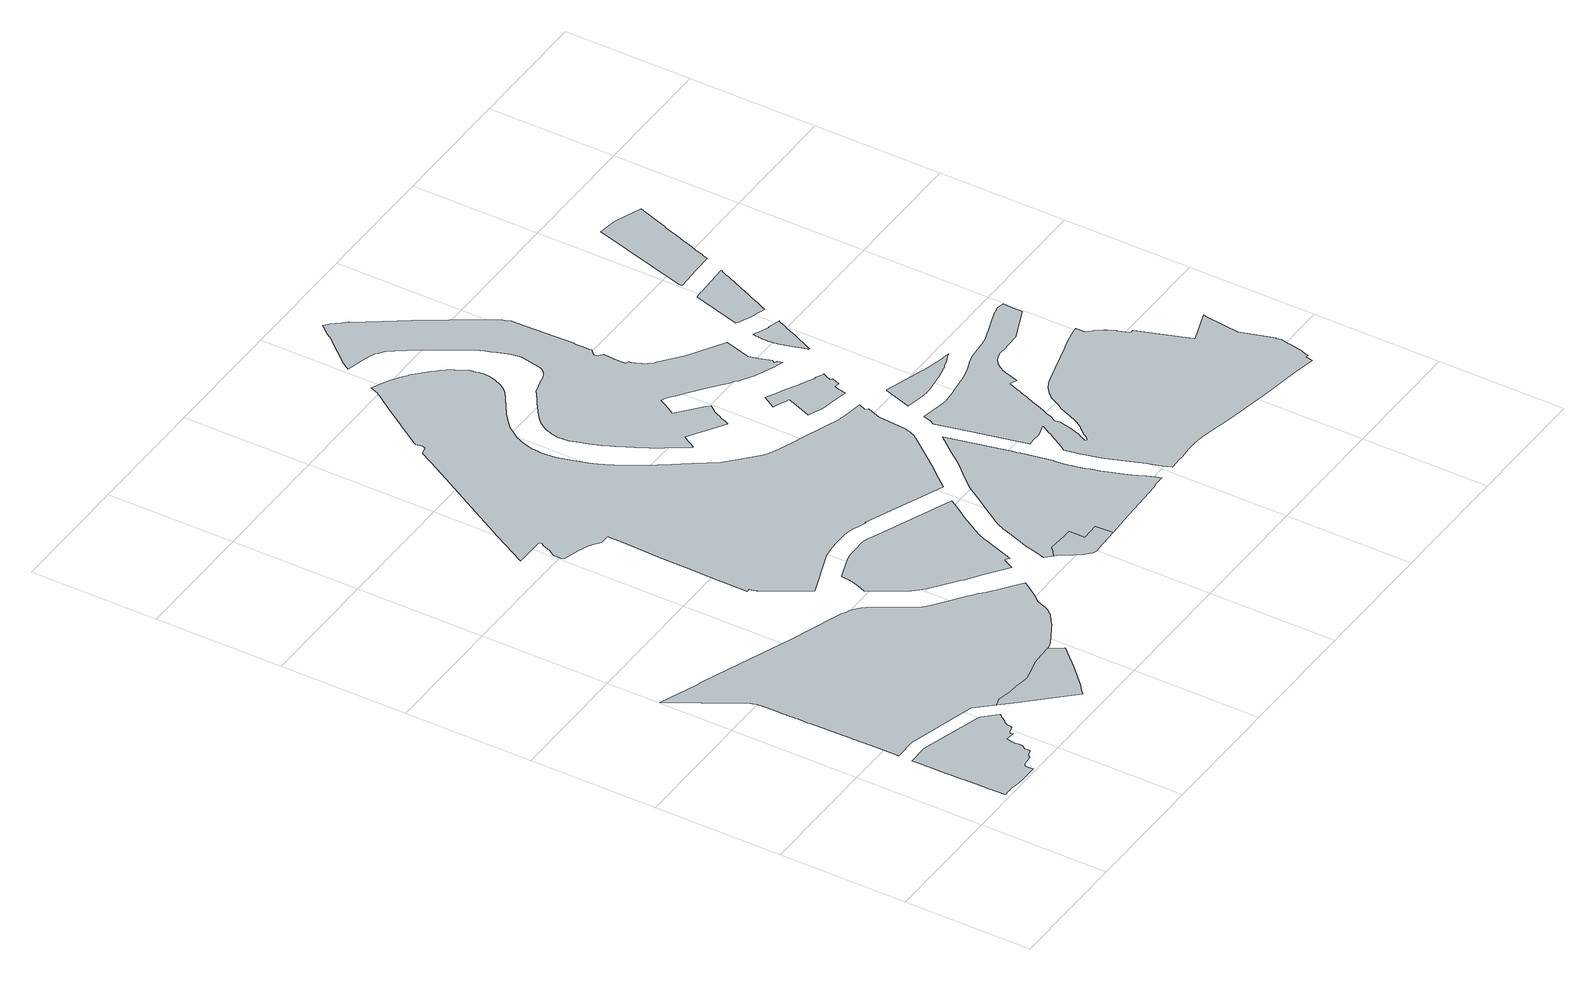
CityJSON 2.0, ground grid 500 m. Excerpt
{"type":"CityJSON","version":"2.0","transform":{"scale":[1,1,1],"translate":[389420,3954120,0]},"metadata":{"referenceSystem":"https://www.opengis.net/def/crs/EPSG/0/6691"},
"CityObjects":{
"object1":{"type":"GenericCityObject","attributes":{"class":"25","urbanPlanType":"21","prefecture":"13","city":"13100"},"geometry":[{"type":"MultiSurface","lod":"0","boundaries":[[[0,1,2,3,4,5,6,7,8,9,10,11,12,13,14,15,16,17,18,19,20,21,22,23,24,25,26,27,28,29,30,31,32,33,34,35,36,37,38,39,40,41,42,43,44,45,46,47,48,49,50,51,52,53,54,55,56,57,58,59,60,61,62,63,64,65,66,67,68,69,70,71,72,73,74,75,76,77,78,79,80,81,82,83]]]}]},
"object2":{"type":"GenericCityObject","attributes":{"class":"25","urbanPlanType":"21","prefecture":"13","city":"13100"},"geometry":[{"type":"MultiSurface","lod":"0","boundaries":[[[84,85,86,87,88,89,90,91,92,93,94,95,96,97,98,99,100,101,102,103,104,105,106]]]}]},
"object3":{"type":"GenericCityObject","attributes":{"class":"25","urbanPlanType":"21","prefecture":"13","city":"13100"},"geometry":[{"type":"MultiSurface","lod":"0","boundaries":[[[107,108,109,110,111,112,113,114,115,116,117,118,119,120,121,122,123,124,125,126,127,128,129,130,131,132,133,134,135,136,137,138,139,140,141,142,143,144,145,146,147,148,149,150,151,152,153,154,155,156,157,158,159,160,161,162,163,164,165,166,167,168,169,170,171,172,173,174,175,176,177,178,179,180,181,182,183,184,185,186,187,188,189,190,191,192,193,194,195,196,197,198,199,106,105,104,103,102,101,100,99,98,97,96,95,94,93,92,200,201,202,203,204,205,206,207,208,209,210,211,212,213,214,215,216,217,218,219]]]}]},
"object4":{"type":"GenericCityObject","attributes":{"class":"25","urbanPlanType":"21","prefecture":"13","city":"13100"},"geometry":[{"type":"MultiSurface","lod":"0","boundaries":[[[220,221,222,223,224,225,226,227,228,229,230,231,232,233,234,235,236,237,238,239,240,241,242,243,244,245,246,247,248,249,250,251,252,253,254,255,256,257,258,259,260,261,262,263,264,265,266,267,268,269,270,271,272,273,274,275,276,277,278,279,280,281,282,283,284,285,286,287,288,289,290,291,292,293,294]]]}]},
"object5":{"type":"GenericCityObject","attributes":{"class":"25","urbanPlanType":"21","prefecture":"13","city":"13100"},"geometry":[{"type":"MultiSurface","lod":"0","boundaries":[[[295,296,297,298,299,300,301,302,303,304,305,306,307,308,309,310,311,312,313,314,315,316,317,318,319,320,321,322,323,324,325,326,327,328,329,330,331,332,333]]]}]},
"object6":{"type":"GenericCityObject","attributes":{"class":"25","urbanPlanType":"21","prefecture":"13","city":"13100"},"geometry":[{"type":"MultiSurface","lod":"0","boundaries":[[[334,335,336,337,338,339,340,341,342,343,344,345,346,347,348,349,350,351,352,353,354,355,356,357,358,359,360,361,362,363,364,365,366,367,368,369,370,371,372,373,374,375,376,377,378,379,380,381,382,383,384,385,386,387,388,389,390,391,392,393,394,395,396,397,398,399,400,401,402,403,404,405,406,407,408,409,410,411,412,413,414,415,416,417,418,419,420,421,422,423,424,425,426,427,428,429,430,431,432,433,434,435,436,437,438,439,440,441,442,443,444,445,446,447,448,449,450,451,452,453,454,455,456,457,458,459,460,461,462,463,464,465,466,467,468,469,470,471,472,473,474,475,476,477,478,479,480,481,482,483,484,485,486,487,488,489,490,491,492,493,494,495,496,497,498,499,500,501,502,503,504,505,506,507,508,509,510,511,512,513,514,515,516,517,518,519,520,521,522,523,524,525,526,527,528,529,530,531,532,533,534,535,536,537,538,539,540,541,542,543,544,545,546,547,548,549,550,551,552,553,554,555,556,557,558,559,560,561,562,563,564,565,566,567,568,569,570,571,572,573,574,575,576,577,578,579,580,581,582,583,584,585,586,587,588,589,590,591,592,593,594,595,596,597,598,599,600,601,602,603,604,605,606,607,608,609,610,611,612,613,614,615,616,617,618,619,620,621,622,623,624,625,626,627,628,629,630,631,632,633,634,635,636,637,638,639,640,641,642,643,644,645,646,647,648,649,650,651,652,653,654,655,656,657,658,659,660,661,662,663]]]}]},
"object7":{"type":"GenericCityObject","attributes":{"class":"25","urbanPlanType":"21","prefecture":"13","city":"13100"},"geometry":[{"type":"MultiSurface","lod":"0","boundaries":[[[664,665,666,667,668,669,670,671,672,673,674,675,676,677,678,679,680,681,682,683,684,685,686,687,688,689,690,691,692,693,694,695,696,697,698,699,700,701,702,703,704,705,706,707,708,709,710,711,712,713,714,715,716,717,718,719,720,721,722,723,724,725,726,727,728,302,301,300,299,298,297,296,295,333]]]}]},
"object8":{"type":"GenericCityObject","attributes":{"class":"25","urbanPlanType":"21","prefecture":"13","city":"13100"},"geometry":[{"type":"MultiSurface","lod":"0","boundaries":[[[729,730,731,732,733,734,735,736,737,738,739,740,741,742,743,744,745,746,747,748,749,750,751,752,753,754,755,756,757,758,759,760,761,762,763,764,765,766,767,768,769,770,771,772,773,774,775,776,777,778,779,780,781,782,783,784,785,786,787,788,789,790,791,792,793,794,795,796,797,798,799,800,801,802,803,804,805,806,807,808,809,810,811,812,813,814,815,816,817,818,819,820,821,822,823,824,825,826,827,828,829,830,831,832,833,834,835,836,837,838,839,840,841,842,843,844,845,846,847,848,849,850,851,852,853,854,855,856,857,858,859,860,861,862,863,864,865,866,867,868,869,870,871,872,873,874,875,876,877,878,879,880,881,882,883,884,885,886,887,888,889,890,891,892,893,894,895,896,897,898,899,900,901,902,903,904,905,906,907,908,909,910,911,912,913,914,915,916,917,918,919,920,921,922,923,924,925,926,927,928,929,930,931,932,933,934,935,936,937,938,939,940,941]]]}]},
"object9":{"type":"GenericCityObject","attributes":{"class":"25","urbanPlanType":"21","prefecture":"13","city":"13100"},"geometry":[{"type":"MultiSurface","lod":"0","boundaries":[[[942,943,944,945,946,947,948,949,950,951,952,953,954,955,956,957,958,959,960,961,962,963,964,965,966,967,968,969,970,971,972,973,974,975,976,977,978,979,980,981,982,983]]]}]},
"object10":{"type":"GenericCityObject","attributes":{"class":"25","urbanPlanType":"21","prefecture":"13","city":"13100"},"geometry":[{"type":"MultiSurface","lod":"0","boundaries":[[[984,985,986,987,988,989,990,991,992,993,994,995,996,997,998,999,1000,1001,1002,1003,1004,1005,1006,1007,1008,1009,1010,1011,1012,1013,1014,1015,1016,1017,1018,1019,1020,1021,1022,1023,1024,1025,1026]]]}]},
"object11":{"type":"GenericCityObject","attributes":{"class":"25","urbanPlanType":"21","prefecture":"13","city":"13100"},"geometry":[{"type":"MultiSurface","lod":"0","boundaries":[[[1027,1028,1029,1030,1031,1032,1033,1034,1035,1036,1037,1038,1039,1040,1041,1042,1043,1044,1045,1046,1047,1048,1049,1050,1051,1052,1053,1054,1055,1056,1057,1058,1059,1060,1061,1062,1063,1064,1065,1066,1067,1068,1069,1070,1071,1072,1073,1074,1075,1076,1077]]]}]},
"object12":{"type":"GenericCityObject","attributes":{"class":"25","urbanPlanType":"21","prefecture":"13","city":"13100"},"geometry":[{"type":"MultiSurface","lod":"0","boundaries":[[[1078,1079,1080,1081,1082,1083,1084,1085,1086,1087,1088,1089,1090,1091,1092,1093,1094,1095,1096,1097,1098,1099,1100,1101,1102,1103,1104,1105,1106,1107,1108,1109,1110,1111,1112,1113,1114,1115,1116,1117,1118,1119,1120,1121,1122,1123,1124,1125,1126,1127,1128,1129,1130,1131,1132,1133,1134,1135,1136,1137,1138,1139,1140,1141,1142,1143,1144,1145,1146,1147,1148,1149,1150,1151,1152,1153,1154,1155,1156,1157,1158,1159,1160,1161,1162,1163,1164,1165,1166,1167,1168,1169,1170,1171,1172,1173,1174,1175,1176,1177,1178,1179,1180,1181,1182,1183,1184,1185,1186,1187,1188,1189,1190,1191,1192,1193,1194,1195,1196,1197,1198,1199,1200,1201,1202,1203,1204,1205,1206,1207,1208,1209,1210,1211,1212,1213,1214,1215,1216,1217,1218,1219,1220,1221,1222,1223,1224,1225,1226,1227,1228,1229,1230,1231,1232,1233,1234,1235,1236,1237,1238,1239,1240,1241,1242,1243,1244,1245,1246,1247,1248,1249,1250,1251,1252,1253,1254,1255,1256,1257,1258,1259,1260,1261,1262,1263,1264,1265,1266,1267,1268,1269,1270,1271,1272,1273,1274,1275,1276,1277,1278,1279,1280,1281,1282,1283,1284,1285,1286,1287,1288,1289,1290,1291,1292,1293,1294,1295,1296,1297,1298,1299,1300,1301,1302,1303,1304,1305,1306,1307,1308,1309,1310,1311,1312,1313,1314,1315,1316,1317,1318,1319,1320,1321,1322,1323,1324,1325,1326,1327,1328,1329,1330,1331,1332,1333,1334,1335,1336,1337,1338,1339,1340,1341,1342,1343,1344,1345,1346,1347,1348,1349,1350,1351,1352,1353,1354,1355,1356,1357,1358,1359,1360,1361,1362,1363,1364,1365,1366,1367,1368,1369,1370,1371,1372,1373,1374,1375,1376,1377,1378,1379,1380,1381,1382,1383,1384,1385,1386,1387,1388,1389,1390,1391,1392,1393,1394,1395,1396,1397,1398,1399,1400,1401,1402,1403,1404,1405,1406,1407,1408,1409,1410,1411,1412,1413,1414,1415,1416,1417,1418,1419,1420,1421,1422,1423,1424,1425,1426,1427,1428,1429,1430,1431,1432,1433,1434,1435,1436,1437,1438,1439,1440,1441,1442,1443,1444,1445,1446,1447,1448,1449,1450,1451,1452,1453,1454,1455,1456,1457,1458,1459,1460,1461,1462,1463,1464,1465,1466,1467,1468,1469,1470,1471,1472,1473,1474,1475,1476,1477,1478,1479,1480,1481,1482,1483,1484,1485,1486,1487,1488,1489,1490,1491,1492,1493,1494,1495,1496,1497,1498,1499,1500,1501,1502,1503,1504,1505,1506,1507,1508,1509,1510,1511,1512,1513,1514,1515,1516,1517,1518,1519,1520,1521,1522,1523,1524,1525,1526,1527,1528,1529,1530,1531,1532,1533,1534,1535,1536,1537,1538,1539,1540,1541,1542,1543,1544,1545,1546,1547,1548,1549,1550,1551,1552,1553,1554,1555,1556,1557,1558,1559,1560]]]}]},
"object13":{"type":"GenericCityObject","attributes":{"class":"25","urbanPlanType":"21","prefecture":"13","city":"13100"},"geometry":[{"type":"MultiSurface","lod":"0","boundaries":[[[1561,1562,1563,1564,1565,1566,1567,1568,1569,1570,1571,1572,1573,1574,1575,1576,1577,1578,1579,1580,1581,1582,1583,1584,1585,1586,1587,1588,1589,1590,1591,1592,1593,1594,1595,1596,1597,1598,1599,1600,1601,1602,1603,1604,1605,1606]]]}]},
"object14":{"type":"GenericCityObject","attributes":{"class":"25","urbanPlanType":"21","prefecture":"13","city":"13100"},"geometry":[{"type":"MultiSurface","lod":"0","boundaries":[[[1607,1608,1609,1610,1611,1612,1613,1614,1615,1616,1617,1618,1619,1620,1621,1622,1623,1624,1625,1626,1627,1628,1629,1630,1631,1632,1633,1634,1635,1636,1637,1638,1639,1640,1641,1642,1643,1644,1645,1646,1647,1648,1649,1650]]]}]}
},
"vertices":[
[508,313,0],[497,320,0],[260,387,0],[180,386,0],[180,375,0],[180,362,0],[181,361,0],[181,358,0],[181,327,0],[182,319,0],[182,310,0],[182,267,0],[182,252,0],[182,240,0],[182,232,0],[183,218,0],[183,196,0],[183,177,0],[185,117,0],[185,116,0],[185,113,0],[185,112,0],[185,97,0],[185,82,0],[185,79,0],[187,18,0],[190,17,0],[191,17,0],[194,17,0],[198,18,0],[204,18,0],[210,18,0],[215,18,0],[219,18,0],[226,18,0],[235,17,0],[254,14,0],[255,14,0],[260,13,0],[263,13,0],[271,12,0],[283,11,0],[290,11,0],[292,11,0],[299,11,0],[312,11,0],[325,10,0],[328,10,0],[342,10,0],[358,10,0],[358,16,0],[357,34,0],[358,42,0],[360,45,0],[364,48,0],[370,49,0],[389,52,0],[406,53,0],[416,67,0],[438,71,0],[438,83,0],[438,93,0],[439,96,0],[442,100,0],[445,105,0],[448,107,0],[450,116,0],[448,126,0],[447,135,0],[447,142,0],[452,175,0],[486,169,0],[485,179,0],[486,183,0],[489,185,0],[515,192,0],[519,203,0],[519,208,0],[519,214,0],[525,227,0],[534,233,0],[544,248,0],[555,262,0],[555,263,0],
[644,248,0],[798,82,0],[817,98,0],[840,117,0],[871,148,0],[911,186,0],[985,266,0],[974,279,0],[954,315,0],[907,314,0],[864,312,0],[804,295,0],[787,292,0],[777,291,0],[769,290,0],[748,293,0],[720,298,0],[686,300,0],[673,301,0],[672,301,0],[632,310,0],[626,311,0],[595,301,0],
[1107,657,0],[1089,673,0],[1088,674,0],[1071,687,0],[1057,698,0],[983,754,0],[947,781,0],[925,798,0],[923,801,0],[907,825,0],[907,826,0],[883,863,0],[832,948,0],[829,953,0],[826,957,0],[823,961,0],[815,970,0],[813,972,0],[810,975,0],[807,978,0],[805,981,0],[802,983,0],[799,986,0],[796,988,0],[793,990,0],[790,993,0],[787,995,0],[784,997,0],[783,997,0],[781,999,0],[778,1001,0],[774,1003,0],[771,1005,0],[767,1006,0],[752,1014,0],[750,1015,0],[713,1028,0],[542,1088,0],[287,1185,0],[173,1228,0],[154,1233,0],[5,1290,0],[78,1167,0],[99,1134,0],[130,1083,0],[140,1067,0],[140,1066,0],[152,1047,0],[153,1046,0],[157,1038,0],[157,1037,0],[158,1036,0],[163,1024,0],[164,1022,0],[164,1021,0],[166,1015,0],[166,1014,0],[167,1012,0],[169,1001,0],[170,999,0],[170,997,0],[171,990,0],[170,989,0],[171,988,0],[172,928,0],[172,922,0],[172,909,0],[172,905,0],[172,884,0],[172,882,0],[173,880,0],[173,871,0],[173,868,0],[173,850,0],[174,839,0],[174,801,0],[174,797,0],[176,742,0],[177,661,0],[177,654,0],[177,650,0],[178,628,0],[178,624,0],[179,556,0],[179,550,0],[179,513,0],[180,496,0],[180,449,0],[180,440,0],[267,442,0],[515,372,0],[534,366,0],[594,301,0],[956,315,0],[983,325,0],[1048,360,0],[1071,373,0],[1075,376,0],[1096,391,0],[1110,401,0],[1117,407,0],[1118,408,0],[1125,417,0],[1133,426,0],[1137,434,0],[1140,441,0],[1145,453,0],[1156,480,0],[1166,493,0],[1177,505,0],[1181,511,0],[1209,551,0],[1222,570,0],
[1318,712,0],[1350,803,0],[1353,813,0],[1355,818,0],[1358,825,0],[1361,831,0],[1363,837,0],[1365,841,0],[1366,843,0],[1367,845,0],[1369,850,0],[1373,856,0],[1376,861,0],[1379,867,0],[1383,874,0],[1387,880,0],[1422,937,0],[1438,960,0],[1463,999,0],[1477,1020,0],[1188,1139,0],[1158,1152,0],[1151,1155,0],[1144,1157,0],[1137,1159,0],[1131,1160,0],[1124,1161,0],[1117,1162,0],[1113,1162,0],[1081,1161,0],[1044,1160,0],[1040,1160,0],[1036,1159,0],[1032,1159,0],[1029,1158,0],[1025,1158,0],[1021,1157,0],[1017,1156,0],[1013,1155,0],[1009,1153,0],[924,1123,0],[924,1119,0],[922,1106,0],[921,1091,0],[920,1085,0],[920,1083,0],[910,1048,0],[896,1016,0],[963,905,0],[966,900,0],[970,894,0],[973,889,0],[977,884,0],[981,879,0],[985,874,0],[989,869,0],[994,864,0],[998,859,0],[1003,855,0],[1007,850,0],[1012,846,0],[1017,841,0],[1022,837,0],[1027,833,0],[1093,783,0],[1122,761,0],[1123,760,0],[1127,757,0],[1131,754,0],[1133,752,0],[1188,715,0],[1270,653,0],[1290,694,0],[1295,695,0],[1310,686,0],
[1614,506,0],[1612,529,0],[1543,526,0],[1541,590,0],[1513,590,0],[1435,594,0],[1420,579,0],[1399,564,0],[1406,556,0],[1440,509,0],[1458,481,0],[1480,461,0],[1482,461,0],[1482,460,0],[1483,460,0],[1485,459,0],[1487,458,0],[1488,458,0],[1489,457,0],[1490,457,0],[1491,457,0],[1492,456,0],[1493,456,0],[1494,456,0],[1496,455,0],[1498,455,0],[1499,455,0],[1500,454,0],[1501,454,0],[1502,454,0],[1503,454,0],[1504,454,0],[1505,454,0],[1507,454,0],[1508,454,0],[1509,454,0],[1510,454,0],[1511,454,0],[1617,459,0],
[1680,1579,0],[1675,1580,0],[1671,1581,0],[1665,1582,0],[1660,1584,0],[1657,1584,0],[1610,1601,0],[1586,1610,0],[1522,1633,0],[1462,1654,0],[1448,1660,0],[1416,1673,0],[1390,1684,0],[1382,1688,0],[1376,1690,0],[1371,1693,0],[1365,1697,0],[1358,1702,0],[1329,1727,0],[1292,1762,0],[1254,1798,0],[1248,1804,0],[1194,1879,0],[1191,1883,0],[1187,1888,0],[1182,1895,0],[1176,1903,0],[1169,1914,0],[1151,1939,0],[1150,1941,0],[1121,1982,0],[1110,1999,0],[1102,2012,0],[1091,2029,0],[1090,2030,0],[1071,2060,0],[1070,2063,0],[1054,2090,0],[1049,2099,0],[1042,2112,0],[1037,2121,0],[1019,2162,0],[1008,2192,0],[999,2219,0],[989,2252,0],[981,2281,0],[976,2302,0],[974,2320,0],[972,2339,0],[972,2357,0],[972,2363,0],[972,2369,0],[973,2384,0],[976,2404,0],[983,2428,0],[990,2445,0],[996,2460,0],[1002,2473,0],[1022,2502,0],[1037,2522,0],[1051,2536,0],[1068,2550,0],[1093,2570,0],[1097,2573,0],[1122,2591,0],[1170,2621,0],[1188,2634,0],[1198,2643,0],[1208,2656,0],[1220,2674,0],[1233,2702,0],[1237,2717,0],[1239,2728,0],[1241,2751,0],[1239,2771,0],[1237,2783,0],[1232,2803,0],[1226,2816,0],[1208,2849,0],[1206,2854,0],[1199,2864,0],[1195,2871,0],[1181,2889,0],[1174,2896,0],[1160,2912,0],[1129,2944,0],[1104,2966,0],[1101,2967,0],[1075,2987,0],[1070,2990,0],[1045,3006,0],[1003,3028,0],[976,3039,0],[975,3039,0],[975,3038,0],[973,3032,0],[970,3024,0],[969,3021,0],[964,3011,0],[963,3009,0],[956,2998,0],[955,2996,0],[934,2965,0],[912,2933,0],[851,2843,0],[792,2755,0],[787,2747,0],[793,2725,0],[789,2710,0],[757,2700,0],[710,2613,0],[501,2243,0],[424,2105,0],[428,2105,0],[449,2105,0],[468,2105,0],[474,2105,0],[478,2105,0],[486,2104,0],[490,2104,0],[533,2104,0],[538,2104,0],[543,2104,0],[548,2094,0],[540,2084,0],[534,2072,0],[526,2050,0],[525,2048,0],[514,2031,0],[511,2025,0],[511,2004,0],[510,1995,0],[515,1983,0],[578,1965,0],[587,1963,0],[588,1963,0],[588,1962,0],[589,1962,0],[590,1962,0],[591,1962,0],[592,1961,0],[593,1961,0],[594,1961,0],[595,1960,0],[596,1960,0],[597,1960,0],[598,1959,0],[599,1959,0],[600,1959,0],[601,1958,0],[602,1958,0],[603,1957,0],[604,1957,0],[605,1957,0],[605,1956,0],[606,1956,0],[607,1956,0],[608,1955,0],[609,1955,0],[610,1954,0],[611,1954,0],[612,1954,0],[612,1953,0],[613,1953,0],[614,1953,0],[615,1952,0],[616,1951,0],[617,1951,0],[618,1951,0],[618,1950,0],[619,1950,0],[620,1950,0],[620,1949,0],[621,1949,0],[622,1949,0],[622,1948,0],[623,1948,0],[624,1947,0],[625,1947,0],[626,1946,0],[627,1946,0],[627,1945,0],[628,1945,0],[629,1944,0],[630,1944,0],[630,1943,0],[631,1943,0],[632,1943,0],[632,1942,0],[633,1942,0],[634,1941,0],[635,1941,0],[635,1940,0],[636,1940,0],[637,1939,0],[638,1938,0],[639,1938,0],[639,1937,0],[640,1937,0],[641,1936,0],[642,1935,0],[643,1935,0],[643,1934,0],[644,1934,0],[645,1933,0],[645,1932,0],[646,1932,0],[647,1931,0],[648,1930,0],[649,1930,0],[649,1929,0],[650,1929,0],[651,1928,0],[651,1927,0],[652,1927,0],[652,1926,0],[653,1926,0],[654,1925,0],[655,1924,0],[656,1924,0],[656,1923,0],[657,1922,0],[695,1921,0],[695,1914,0],[694,1859,0],[691,1741,0],[690,1705,0],[690,1683,0],[690,1679,0],[690,1605,0],[689,1574,0],[687,1483,0],[687,1455,0],[686,1392,0],[686,1371,0],[685,1357,0],[700,1357,0],[700,1356,0],[700,1355,0],[700,1354,0],[700,1353,0],[700,1352,0],[701,1351,0],[701,1350,0],[701,1349,0],[701,1348,0],[701,1347,0],[702,1346,0],[702,1345,0],[702,1344,0],[702,1343,0],[703,1342,0],[703,1341,0],[703,1340,0],[703,1339,0],[704,1338,0],[704,1337,0],[704,1336,0],[705,1335,0],[705,1334,0],[705,1333,0],[706,1332,0],[706,1331,0],[706,1330,0],[707,1330,0],[707,1329,0],[707,1328,0],[708,1327,0],[708,1326,0],[709,1325,0],[709,1324,0],[710,1323,0],[710,1322,0],[711,1321,0],[711,1320,0],[712,1319,0],[712,1318,0],[713,1317,0],[713,1316,0],[714,1315,0],[714,1314,0],[715,1314,0],[715,1313,0],[766,1229,0],[808,1161,0],[985,1224,0],[991,1226,0],[1001,1229,0],[1011,1231,0],[1021,1233,0],[1032,1234,0],[1041,1235,0],[1080,1236,0],[1112,1237,0],[1118,1237,0],[1128,1236,0],[1138,1235,0],[1148,1233,0],[1158,1231,0],[1168,1228,0],[1178,1225,0],[1187,1221,0],[1218,1208,0],[1220,1212,0],[1528,1086,0],[1562,1127,0],[1578,1146,0],[1599,1170,0],[1639,1219,0],[1707,1305,0],[1710,1309,0],[1713,1313,0],[1715,1317,0],[1718,1321,0],[1720,1325,0],[1722,1329,0],[1724,1333,0],[1726,1337,0],[1727,1341,0],[1729,1345,0],[1730,1350,0],[1731,1354,0],[1732,1358,0],[1733,1363,0],[1734,1367,0],[1734,1372,0],[1743,1476,0],[1762,1528,0],[1754,1538,0],[1766,1566,0],
[1670,462,0],[1692,462,0],[1760,465,0],[1900,470,0],[1923,474,0],[1960,475,0],[1953,495,0],[1942,526,0],[1932,539,0],[1927,553,0],[1925,559,0],[1920,572,0],[1882,676,0],[1874,708,0],[1873,712,0],[1867,727,0],[1863,742,0],[1863,743,0],[1861,752,0],[1859,761,0],[1856,774,0],[1855,779,0],[1847,820,0],[1847,821,0],[1848,838,0],[1848,843,0],[1843,866,0],[1824,959,0],[1821,972,0],[1817,991,0],[1813,1009,0],[1763,1231,0],[1708,1163,0],[1668,1112,0],[1643,1084,0],[1632,1074,0],[1625,1066,0],[1596,1034,0],[1596,1033,0],[1581,1016,0],[1571,1005,0],[1563,994,0],[1563,993,0],[1532,945,0],[1493,886,0],[1470,851,0],[1468,847,0],[1458,832,0],[1453,822,0],[1450,817,0],[1447,812,0],[1447,811,0],[1444,806,0],[1442,800,0],[1439,795,0],[1437,789,0],[1435,783,0],[1433,777,0],[1408,705,0],[1407,703,0],[1397,676,0],[1391,656,0],[1388,639,0],[1387,633,0],[1374,590,0],
[1282,1949,0],[1287,1958,0],[1297,1974,0],[1303,1985,0],[1372,1941,0],[1442,1896,0],[1450,1916,0],[1456,1931,0],[1462,1944,0],[1467,1954,0],[1471,1962,0],[1475,1969,0],[1481,1977,0],[1487,1984,0],[1497,1997,0],[1484,2008,0],[1404,2078,0],[1392,2088,0],[1407,2114,0],[1420,2136,0],[1433,2160,0],[1440,2156,0],[1449,2151,0],[1459,2145,0],[1470,2137,0],[1481,2129,0],[1492,2120,0],[1513,2105,0],[1538,2085,0],[1567,2063,0],[1587,2048,0],[1617,2024,0],[1618,2023,0],[1634,2011,0],[1652,1998,0],[1664,1988,0],[1672,1983,0],[1681,1977,0],[1692,1970,0],[1703,1964,0],[1714,1957,0],[1731,1949,0],[1744,1943,0],[1757,1938,0],[1766,1934,0],[1771,1933,0],[1779,1930,0],[1794,1924,0],[1804,1921,0],[1828,1913,0],[1823,1931,0],[1811,1935,0],[1818,1949,0],[1804,1995,0],[1794,2032,0],[1823,2132,0],[1691,2213,0],[1608,2278,0],[1607,2279,0],[1599,2286,0],[1591,2293,0],[1584,2302,0],[1577,2311,0],[1572,2320,0],[1567,2330,0],[1562,2341,0],[1562,2342,0],[1559,2351,0],[1557,2362,0],[1556,2366,0],[1544,2366,0],[1544,2383,0],[1544,2389,0],[1545,2400,0],[1545,2421,0],[1546,2439,0],[1546,2454,0],[1546,2458,0],[1528,2474,0],[1529,2489,0],[1547,2505,0],[1547,2509,0],[1547,2545,0],[1546,2563,0],[1546,2569,0],[1546,2576,0],[1548,2580,0],[1541,2804,0],[1540,2824,0],[1536,2834,0],[1531,2845,0],[1529,2854,0],[1462,2966,0],[1437,3007,0],[1433,3007,0],[1419,3029,0],[1401,3059,0],[1374,3103,0],[1368,3114,0],[1367,3115,0],[1311,3197,0],[1245,3293,0],[1247,3295,0],[1229,3312,0],[1222,3321,0],[1216,3328,0],[1210,3336,0],[1207,3339,0],[1204,3343,0],[1200,3347,0],[1184,3362,0],[1177,3354,0],[1166,3340,0],[1155,3327,0],[1143,3311,0],[1144,3310,0],[1128,3291,0],[1041,3190,0],[1039,3187,0],[1036,3183,0],[1034,3180,0],[1032,3177,0],[1030,3174,0],[1028,3170,0],[1026,3167,0],[1024,3163,0],[1023,3161,0],[1040,3157,0],[1088,3145,0],[1104,3141,0],[1110,3139,0],[1120,3137,0],[1142,3127,0],[1147,3124,0],[1151,3120,0],[1156,3117,0],[1172,3103,0],[1186,3085,0],[1192,3078,0],[1215,3047,0],[1245,3002,0],[1250,2994,0],[1270,2961,0],[1285,2937,0],[1287,2934,0],[1306,2903,0],[1316,2886,0],[1334,2856,0],[1346,2830,0],[1352,2814,0],[1359,2794,0],[1367,2774,0],[1380,2739,0],[1386,2719,0],[1388,2705,0],[1388,2692,0],[1385,2668,0],[1378,2630,0],[1375,2615,0],[1371,2603,0],[1366,2594,0],[1358,2585,0],[1353,2580,0],[1345,2575,0],[1337,2571,0],[1332,2569,0],[1303,2562,0],[1259,2550,0],[1254,2549,0],[1218,2524,0],[1217,2523,0],[1201,2512,0],[1143,2471,0],[1134,2464,0],[1117,2447,0],[1111,2441,0],[1101,2426,0],[1096,2418,0],[1095,2417,0],[1087,2400,0],[1082,2386,0],[1080,2381,0],[1078,2368,0],[1076,2360,0],[1075,2353,0],[1075,2346,0],[1075,2338,0],[1076,2328,0],[1077,2320,0],[1079,2309,0],[1082,2296,0],[1086,2284,0],[1093,2262,0],[1099,2243,0],[1104,2230,0],[1109,2215,0],[1115,2201,0],[1120,2190,0],[1128,2173,0],[1135,2159,0],[1137,2155,0],[1139,2150,0],[1165,2099,0],[1181,2069,0],[1189,2055,0],[1195,2045,0],[1203,2032,0],[1212,2016,0],[1216,2011,0],[1243,1968,0],[1258,1945,0],[1268,1931,0],[1270,1929,0],
[1802,1671,0],[1801,1671,0],[1800,1671,0],[1807,1692,0],[1828,1687,0],[1829,1690,0],[1830,1693,0],[1834,1704,0],[1840,1720,0],[1836,1721,0],[1830,1723,0],[1839,1745,0],[1840,1746,0],[1847,1759,0],[1842,1761,0],[1816,1775,0],[1814,1771,0],[1812,1773,0],[1788,1785,0],[1787,1786,0],[1768,1794,0],[1756,1800,0],[1751,1802,0],[1706,1825,0],[1679,1838,0],[1633,1863,0],[1603,1812,0],[1617,1806,0],[1655,1791,0],[1666,1787,0],[1645,1734,0],[1626,1687,0],[1670,1670,0],[1672,1668,0],[1683,1664,0],[1689,1662,0],[1695,1661,0],[1701,1660,0],[1752,1652,0],[1757,1651,0],[1794,1643,0],[1797,1643,0],
[2158,1454,0],[2153,1455,0],[2126,1460,0],[2046,1479,0],[2037,1482,0],[2036,1482,0],[1964,1505,0],[1884,1529,0],[1883,1529,0],[1848,1422,0],[1921,1408,0],[1924,1407,0],[1928,1406,0],[1931,1406,0],[1935,1406,0],[1938,1406,0],[1942,1405,0],[1946,1406,0],[1949,1406,0],[1954,1406,0],[1956,1406,0],[1961,1407,0],[2014,1413,0],[2047,1417,0],[2049,1418,0],[2053,1418,0],[2055,1419,0],[2058,1419,0],[2062,1420,0],[2067,1421,0],[2079,1424,0],[2084,1425,0],[2092,1427,0],[2101,1431,0],[2124,1438,0],[2131,1441,0],[2134,1442,0],[2138,1444,0],[2142,1446,0],[2148,1448,0],[2154,1450,0],[2159,1451,0],[2166,1453,0],
[1932,2069,0],[1921,2073,0],[1922,2075,0],[1909,2080,0],[1908,2075,0],[1907,2068,0],[1906,2061,0],[1905,2054,0],[1904,2047,0],[1904,2040,0],[1904,2033,0],[1904,2026,0],[1904,2019,0],[1904,2012,0],[1905,2005,0],[1905,2000,0],[1906,1995,0],[1907,1990,0],[1907,1985,0],[1908,1980,0],[1909,1975,0],[1910,1970,0],[1912,1966,0],[1916,1951,0],[1936,1878,0],[1937,1875,0],[1942,1874,0],[1944,1880,0],[1955,1904,0],[1956,1906,0],[1968,1934,0],[1976,1951,0],[1977,1954,0],[1990,1984,0],[1992,1988,0],[1997,1999,0],[2002,2009,0],[2009,2025,0],[2010,2028,0],[2014,2035,0],[2015,2039,0],[2017,2042,0],[2012,2044,0],[2010,2044,0],[2002,2046,0],[1993,2049,0],[1984,2051,0],[1975,2054,0],[1971,2055,0],[1970,2054,0],[1944,2064,0],
[2497,1399,0],[2497,1438,0],[2472,1443,0],[2471,1443,0],[2467,1443,0],[2463,1442,0],[2459,1441,0],[2455,1440,0],[2450,1439,0],[2446,1438,0],[2442,1437,0],[2313,1393,0],[2307,1392,0],[2301,1390,0],[2295,1388,0],[2289,1387,0],[2283,1386,0],[2277,1385,0],[2271,1384,0],[2207,1378,0],[2203,1378,0],[2198,1377,0],[2183,1374,0],[2182,1374,0],[2179,1373,0],[2175,1372,0],[2171,1371,0],[2167,1370,0],[2163,1368,0],[2159,1367,0],[2154,1365,0],[2148,1362,0],[2137,1358,0],[2136,1358,0],[2124,1354,0],[2123,1353,0],[2112,1350,0],[2108,1349,0],[2099,1346,0],[2093,1345,0],[2091,1344,0],[2089,1344,0],[2088,1344,0],[2086,1343,0],[2084,1343,0],[2082,1343,0],[2082,1342,0],[2081,1342,0],[2079,1342,0],[2077,1341,0],[2075,1341,0],[2073,1341,0],[2072,1341,0],[2072,1340,0],[2070,1340,0],[2068,1340,0],[2066,1340,0],[2064,1339,0],[2063,1339,0],[2061,1339,0],[2059,1338,0],[2058,1338,0],[2057,1338,0],[2056,1338,0],[2054,1338,0],[2053,1338,0],[2024,1334,0],[1973,1328,0],[1972,1328,0],[1971,1327,0],[1970,1327,0],[1969,1327,0],[1968,1327,0],[1966,1327,0],[1965,1327,0],[1964,1327,0],[1963,1327,0],[1962,1327,0],[1959,1326,0],[1954,1326,0],[1948,1326,0],[1942,1325,0],[1936,1326,0],[1930,1326,0],[1924,1326,0],[1917,1327,0],[1911,1328,0],[1906,1329,0],[1826,1345,0],[1817,1313,0],[1808,1297,0],[1829,1209,0],[1875,1007,0],[1882,972,0],[1886,957,0],[1893,957,0],[1910,958,0],[1942,957,0],[1994,972,0],[1992,967,0],[1991,967,0],[1971,931,0],[1968,925,0],[1954,901,0],[1948,889,0],[1939,876,0],[1927,855,0],[1917,841,0],[1919,828,0],[1920,819,0],[1926,788,0],[1928,782,0],[1930,770,0],[1935,751,0],[1939,736,0],[1950,697,0],[2001,558,0],[2003,549,0],[2006,540,0],[2017,508,0],[2030,473,0],[2074,477,0],[2094,475,0],[2142,479,0],[2149,479,0],[2156,479,0],[2163,479,0],[2170,479,0],[2177,479,0],[2184,479,0],[2191,478,0],[2198,478,0],[2205,477,0],[2212,476,0],[2219,475,0],[2226,474,0],[2232,473,0],[2307,458,0],[2323,454,0],[2385,442,0],[2534,414,0],[2573,408,0],[2693,390,0],[2783,374,0],[2787,403,0],[2799,401,0],[2800,413,0],[2808,432,0],[2808,433,0],[2808,434,0],[2809,434,0],[2809,435,0],[2809,436,0],[2809,437,0],[2809,438,0],[2809,439,0],[2809,440,0],[2810,441,0],[2810,442,0],[2810,443,0],[2810,444,0],[2810,445,0],[2810,446,0],[2811,447,0],[2811,448,0],[2811,449,0],[2811,450,0],[2811,451,0],[2811,452,0],[2812,453,0],[2812,454,0],[2812,455,0],[2812,456,0],[2812,457,0],[2812,458,0],[2813,459,0],[2813,460,0],[2813,461,0],[2813,462,0],[2813,463,0],[2813,464,0],[2814,464,0],[2814,465,0],[2814,466,0],[2814,467,0],[2814,468,0],[2814,469,0],[2815,470,0],[2815,471,0],[2815,472,0],[2815,473,0],[2815,474,0],[2816,475,0],[2816,476,0],[2816,477,0],[2816,478,0],[2816,479,0],[2816,480,0],[2817,480,0],[2817,481,0],[2817,482,0],[2817,483,0],[2817,484,0],[2818,485,0],[2818,486,0],[2818,487,0],[2818,488,0],[2818,489,0],[2818,490,0],[2826,524,0],[2820,543,0],[2825,544,0],[2786,663,0],[2784,669,0],[2801,811,0],[2804,822,0],[2675,778,0],[2674,779,0],[2674,781,0],[2673,783,0],[2673,784,0],[2604,984,0],[2591,982,0],[2590,987,0],[2574,1029,0],[2574,1030,0],[2573,1031,0],[2573,1032,0],[2572,1033,0],[2572,1034,0],[2572,1035,0],[2571,1036,0],[2571,1037,0],[2570,1038,0],[2570,1039,0],[2569,1040,0],[2569,1041,0],[2568,1041,0],[2568,1042,0],[2567,1043,0],[2567,1044,0],[2566,1045,0],[2566,1046,0],[2566,1047,0],[2565,1048,0],[2565,1049,0],[2564,1050,0],[2564,1051,0],[2563,1052,0],[2562,1053,0],[2562,1054,0],[2561,1055,0],[2561,1056,0],[2560,1057,0],[2559,1058,0],[2559,1059,0],[2558,1060,0],[2558,1061,0],[2557,1061,0],[2557,1062,0],[2556,1063,0],[2556,1064,0],[2555,1065,0],[2555,1066,0],[2554,1067,0],[2554,1068,0],[2553,1069,0],[2552,1069,0],[2552,1070,0],[2551,1071,0],[2551,1072,0],[2550,1073,0],[2550,1074,0],[2549,1075,0],[2548,1075,0],[2548,1076,0],[2547,1077,0],[2547,1078,0],[2546,1079,0],[2545,1080,0],[2545,1081,0],[2544,1081,0],[2544,1082,0],[2543,1083,0],[2542,1084,0],[2542,1085,0],[2541,1086,0],[2540,1087,0],[2539,1088,0],[2539,1089,0],[2538,1090,0],[2537,1091,0],[2536,1092,0],[2536,1093,0],[2535,1094,0],[2534,1095,0],[2533,1096,0],[2532,1097,0],[2532,1098,0],[2531,1099,0],[2512,1120,0],[2512,1145,0],[2510,1148,0],[2510,1156,0],[2499,1154,0],[2498,1154,0],[2496,1154,0],[2495,1154,0],[2494,1154,0],[2493,1153,0],[2491,1153,0],[2490,1153,0],[2489,1153,0],[2488,1152,0],[2487,1152,0],[2485,1152,0],[2484,1152,0],[2483,1151,0],[2482,1151,0],[2480,1151,0],[2479,1151,0],[2478,1150,0],[2477,1150,0],[2475,1150,0],[2474,1150,0],[2473,1149,0],[2472,1149,0],[2470,1149,0],[2469,1149,0],[2468,1148,0],[2467,1148,0],[2465,1148,0],[2464,1147,0],[2463,1147,0],[2462,1147,0],[2461,1147,0],[2459,1146,0],[2458,1146,0],[2457,1146,0],[2456,1146,0],[2454,1145,0],[2453,1145,0],[2452,1145,0],[2451,1144,0],[2449,1144,0],[2448,1144,0],[2447,1144,0],[2446,1143,0],[2445,1143,0],[2443,1143,0],[2442,1142,0],[2441,1142,0],[2440,1142,0],[2438,1142,0],[2437,1141,0],[2436,1141,0],[2435,1141,0],[2433,1140,0],[2432,1140,0],[2431,1140,0],[2430,1139,0],[2429,1139,0],[2427,1139,0],[2426,1138,0],[2425,1138,0],[2424,1138,0],[2422,1138,0],[2421,1137,0],[2420,1137,0],[2419,1137,0],[2418,1136,0],[2416,1136,0],[2415,1136,0],[2414,1135,0],[2413,1135,0],[2411,1135,0],[2410,1134,0],[2409,1134,0],[2408,1134,0],[2407,1133,0],[2405,1133,0],[2404,1133,0],[2403,1132,0],[2351,1118,0],[2286,1100,0],[2219,1081,0],[2215,1080,0],[2212,1079,0],[2208,1078,0],[2205,1076,0],[2201,1075,0],[2198,1073,0],[2195,1071,0],[2191,1070,0],[2188,1068,0],[2185,1066,0],[2182,1064,0],[2179,1062,0],[2175,1059,0],[2172,1057,0],[2169,1055,0],[2167,1052,0],[2164,1050,0],[2161,1047,0],[2158,1045,0],[2156,1042,0],[2153,1039,0],[2150,1036,0],[2148,1034,0],[2146,1031,0],[2143,1028,0],[2141,1025,0],[2139,1022,0],[2137,1019,0],[2135,1015,0],[2121,988,0],[2107,964,0],[2100,948,0],[2094,933,0],[2080,899,0],[2072,884,0],[2057,861,0],[2053,856,0],[2050,853,0],[2047,851,0],[2044,846,0],[2034,835,0],[2025,827,0],[2027,825,0],[2021,817,0],[2013,808,0],[2006,802,0],[1999,808,0],[2001,811,0],[2005,819,0],[2010,827,0],[2013,836,0],[2017,844,0],[2021,855,0],[2023,859,0],[2028,874,0],[2033,894,0],[2041,932,0],[2037,951,0],[2037,952,0],[2042,960,0],[2049,972,0],[2059,997,0],[2067,1017,0],[2076,1041,0],[2088,1071,0],[2100,1101,0],[2109,1126,0],[2111,1131,0],[2113,1135,0],[2115,1140,0],[2118,1151,0],[2128,1177,0],[2132,1189,0],[2139,1186,0],[2146,1184,0],[2160,1178,0],[2178,1235,0],[2185,1250,0],[2189,1258,0],[2192,1264,0],[2198,1271,0],[2205,1280,0],[2213,1287,0],[2224,1294,0],[2235,1299,0],[2245,1302,0],[2255,1305,0],[2297,1304,0],[2301,1305,0],[2314,1305,0],[2362,1307,0],[2363,1307,0],[2364,1307,0],[2365,1307,0],[2366,1308,0],[2367,1308,0],[2497,1362,0],
[2053,2133,0],[2067,2163,0],[2067,2165,0],[2073,2176,0],[2078,2189,0],[2080,2193,0],[2090,2215,0],[2091,2218,0],[2093,2223,0],[2095,2226,0],[2096,2229,0],[2107,2253,0],[2113,2267,0],[2114,2269,0],[2120,2283,0],[2123,2289,0],[2126,2295,0],[2129,2303,0],[2135,2316,0],[2137,2320,0],[2137,2322,0],[2141,2331,0],[2146,2342,0],[2150,2349,0],[2153,2356,0],[2154,2358,0],[2017,2353,0],[2016,2353,0],[1986,2352,0],[1931,2164,0],[1936,2161,0],[1944,2156,0],[1947,2155,0],[1956,2150,0],[1959,2148,0],[1972,2143,0],[1979,2140,0],[1987,2137,0],[1994,2134,0],[2002,2131,0],[2010,2129,0],[2017,2127,0],[2025,2125,0],[2031,2123,0],[2048,2119,0],[2049,2122,0],
[2185,2433,0],[2192,2455,0],[2194,2459,0],[2196,2468,0],[2197,2470,0],[2199,2478,0],[2200,2480,0],[2201,2483,0],[2204,2492,0],[2206,2498,0],[2211,2511,0],[2211,2513,0],[2212,2514,0],[2220,2535,0],[2227,2557,0],[2228,2559,0],[2235,2582,0],[2236,2584,0],[2240,2595,0],[2241,2596,0],[2248,2618,0],[2256,2642,0],[2258,2648,0],[2259,2649,0],[2269,2677,0],[2271,2683,0],[2282,2714,0],[2284,2719,0],[2285,2722,0],[2286,2725,0],[2289,2733,0],[2289,2735,0],[2294,2748,0],[2296,2754,0],[2297,2758,0],[2298,2760,0],[2301,2768,0],[2207,2805,0],[2193,2809,0],[2121,2820,0],[2121,2819,0],[2011,2439,0],[2013,2428,0],[2110,2431,0]
]}
